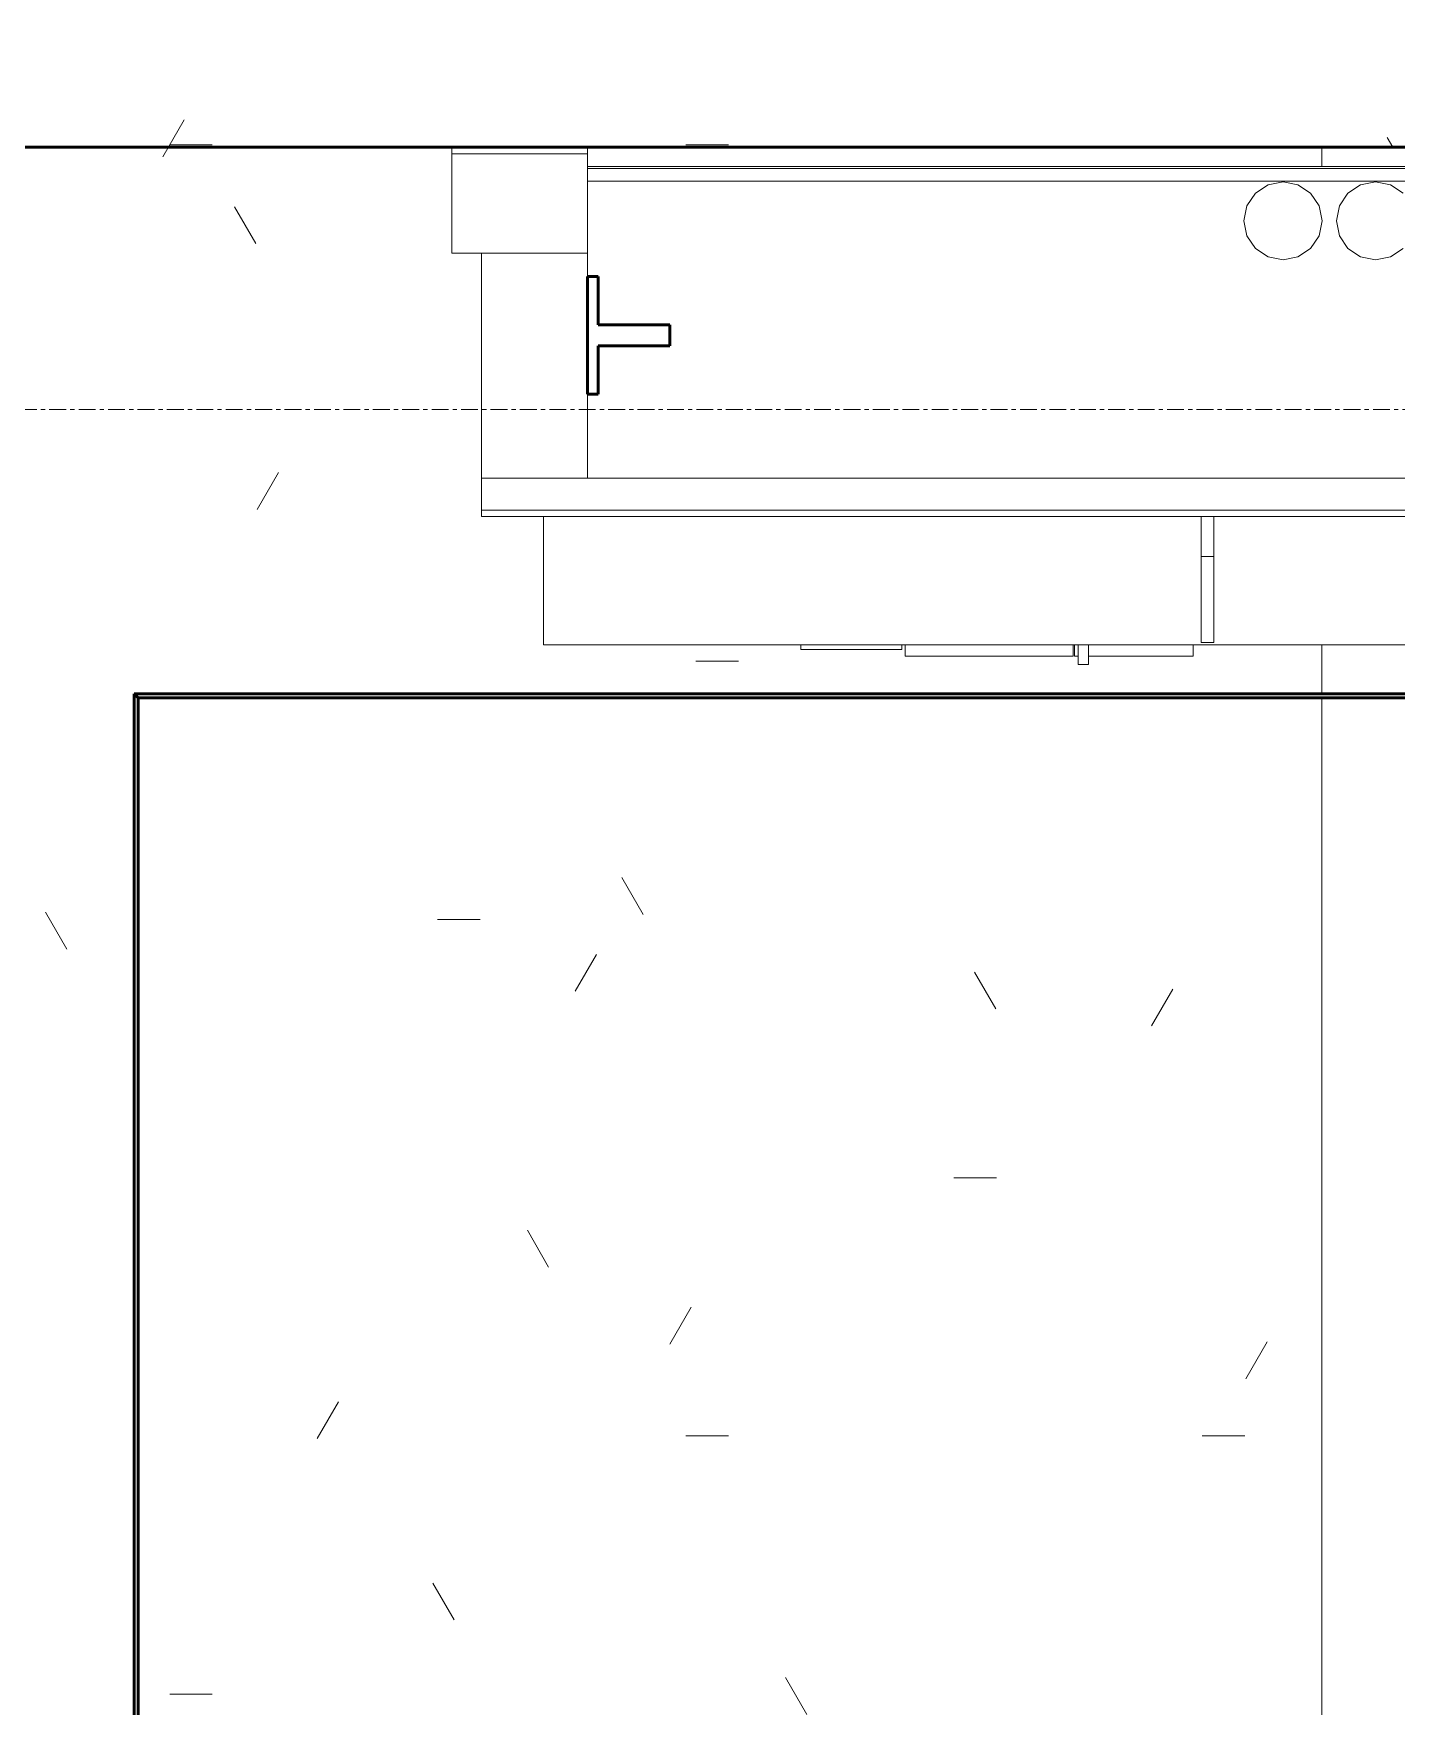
# Model space of a CAD drawing. Header units: inches. Extents: x -4235 to -464, y 9767 to 12347.
# Drawn here: x -3565.55 to -3525, y 11496.61 to 11546.37 of the extents above; entities that cross this region are included whole.
import ezdxf

# ---------------------------------------------------------------- set-up
doc = ezdxf.new("R2010")
doc.units = ezdxf.units.IN
doc.header["$MEASUREMENT"] = 0
doc.linetypes.add('Grid Line 1_2_', pattern=[0.875, 0.5, -0.125, 0.125, -0.125])
for name, color, linetype, lineweight in [('0-1', 7, 'Continuous', 5), ('0-2', 10, 'Continuous', 9), ('A-DETL-MBND-1', 9, 'Continuous', 9), ('A-GENM-1', 7, 'Continuous', 50), ('A-GENM-2', 10, 'Continuous', 9), ('A-GENM-3', 254, 'Continuous', 9), ('A-WALL-1', 7, 'Continuous', 50), ('A-WALL-3', 10, 'Continuous', 9), ('A-WALL-4', 254, 'Continuous', 9), ('G-IMPT-1', 10, 'Continuous', 9), ('S-GRID-1', 1, 'Grid Line 1_2_', 9)]:
    doc.layers.add(name, color=color, linetype=linetype, lineweight=lineweight)

# ---------------------------------------------------------------- blocks, each defined once
blk = doc.blocks.new('Otis_G2S_072320191620 - Duty_3500_Speed_150_Seismic_N_CabHeight_93_CabPanels_Y_EntHeight_84_CwtLoc_L2_CwtSafety_N_DoorHand_CO_OpeningType_Front_Glassback_N_FRSAME_NOH-2444874-BACKGROUND - RCP - 3RD FLOOR')
at = {"layer": 'A-GENM-1'}
for p, q in [((7.944, 77.228), (85.741, 77.228)), ((85.623, 77.11), (85.741, 77.228)), ((85.741, 77.228), (85.623, 77.11)), ((85.741, 77.228), (85.741, 11.442)), ((85.623, 77.11), (8.063, 77.11)), ((85.623, 11.56), (85.623, 77.11))]:
    blk.add_line(p, q, dxfattribs=at)
at = {"layer": 'G-IMPT-1'}
for p, q in [((91.016, 65.05), (87.199, 65.05)), ((87.199, 12.74), (87.199, 65.05)), ((100.989, 63.744), (100.989, 14.059)), ((101.364, 14.059), (101.364, 63.744)), ((101.429, 63.744), (101.429, 14.059)), ((87.199, 57.395), (87.064, 57.395)), ((87.064, 57.395), (87.064, 54.395)), ((87.199, 54.295), (86.864, 54.295)), ((86.864, 54.295), (86.864, 49.295)), ((87.064, 54.395), (87.199, 54.395)), ((86.864, 49.295), (87.199, 49.295)), ((87.199, 49.152), (86.614, 49.152)), ((86.614, 49.152), (86.614, 48.837)), ((86.614, 48.837), (87.199, 48.837)), ((86.864, 49.152), (86.864, 49.257)), ((87.199, 49.257), (86.864, 49.257)), ((86.864, 45.733), (86.864, 48.837)), ((86.864, 45.733), (87.199, 45.733)), ((87.273, 45.118), (87.273, 45.493)), ((89.832, 45.493), (87.273, 45.493)), ((89.832, 45.118), (89.832, 45.493)), ((91.016, 45.493), (89.832, 45.493)), ((87.273, 45.118), (89.832, 45.118)), ((89.832, 45.118), (91.016, 45.118)), ((98.742, 43.5), (98.993, 43.877)), ((98.993, 43.877), (99.37, 44.128)), ((99.37, 44.128), (99.814, 44.217)), ((99.814, 44.217), (100.258, 44.128)), ((100.258, 44.128), (100.635, 43.877)), ((100.635, 43.877), (100.887, 43.5)), ((98.653, 43.056), (98.742, 43.5)), ((100.887, 43.5), (100.975, 43.056)), ((98.742, 42.611), (98.653, 43.056)), ((100.975, 43.056), (100.887, 42.611)), ((98.993, 42.235), (98.742, 42.611)), ((100.887, 42.611), (100.635, 42.235)), ((99.37, 41.983), (98.993, 42.235)), ((99.814, 41.895), (99.37, 41.983)), ((100.258, 41.983), (99.814, 41.895)), ((100.635, 42.235), (100.258, 41.983)), ((98.993, 41.127), (99.37, 41.378)), ((99.37, 41.378), (99.814, 41.467)), ((99.814, 41.467), (100.258, 41.378)), ((100.258, 41.378), (100.635, 41.127)), ((98.742, 40.75), (98.993, 41.127)), ((100.635, 41.127), (100.887, 40.75)), ((98.653, 40.306), (98.742, 40.75)), ((98.742, 39.861), (98.653, 40.306)), ((100.887, 40.75), (100.975, 40.306)), ((100.975, 40.306), (100.887, 39.861)), ((98.993, 39.485), (98.742, 39.861)), ((100.887, 39.861), (100.635, 39.485))]:
    blk.add_line(p, q, dxfattribs=at)
blk = doc.blocks.new('Otis_G2S_072320191620 - Otis_G2S_072320191620-2295120-BACKGROUND - RCP - 3RD FLOOR')
at = {"layer": 'A-GENM-1'}
for p, q in [((94.659, 63.428), (94.659, 63.74)), ((94.659, 63.74), (98.159, 63.74)), ((98.159, 63.74), (98.159, 63.428)), ((96.097, 63.428), (94.659, 63.428)), ((96.097, 61.299), (96.097, 63.428)), ((98.159, 63.428), (96.722, 63.428)), ((96.722, 63.428), (96.722, 61.299)), ((96.722, 61.299), (96.097, 61.299))]:
    blk.add_line(p, q, dxfattribs=at)
at = {"layer": 'A-GENM-2'}
for p, q in [((98.85, 63.744), (98.85, 67.779)), ((98.85, 67.779), (101.805, 67.779)), ((101.805, 67.779), (102, 67.779)), ((101.805, 63.744), (101.805, 67.779)), ((102, 67.779), (102, 63.744)), ((91.016, 10.909), (91.016, 66.893)), ((91.016, 66.893), (91.211, 66.893)), ((91.211, 66.893), (91.211, 10.909)), ((91.211, 66.893), (92.157, 66.893)), ((92.157, 66.893), (92.157, 10.909)), ((92.157, 66.893), (98.85, 66.893)), ((102, 66.893), (102, 63.744)), ((98.85, 63.744), (92.157, 63.744)), ((101.805, 63.744), (98.85, 63.744)), ((102, 63.744), (101.805, 63.744)), ((102, 63.939), (102, 63.744)), ((8.063, 41.898), (85.623, 41.898)), ((85.741, 41.898), (87.199, 41.898)), ((101.429, 41.898), (102, 41.898)), ((102, 41.898), (102, 39.085))]:
    blk.add_line(p, q, dxfattribs=at)
at = {"layer": 'A-GENM-3'}
for p, q in [((102, 67.779), (102, 63.744)), ((102, 41.898), (102, 35.898))]:
    blk.add_line(p, q, dxfattribs=at)
blk.add_blockref('Otis_G2S_072320191620 - Duty_3500_Speed_150_Seismic_N_CabHeight_93_CabPanels_Y_EntHeight_84_CwtLoc_L2_CwtSafety_N_DoorHand_CO_OpeningType_Front_Glassback_N_FRSAME_NOH-2444874-BACKGROUND - RCP - 3RD FLOOR', (0, 0))
blk = doc.blocks.new('CTR - 1st Phase -Stairs _ Elevators_rvt-1-BACKGROUND - RCP - 3RD FLOOR')
at = {"layer": 'A-WALL-1'}
blk.add_line((-3485.324, 11542.989), (-3579.324, 11542.989), dxfattribs=at)
at = {"layer": 'A-WALL-3'}
for p, q in [((-3552.217, 11542.989), (-3553.102, 11542.989)), ((-3549.263, 11542.989), (-3552.217, 11542.989)), ((-3549.067, 11542.989), (-3549.263, 11542.989)), ((-3524.409, 11542.989), (-3527.221, 11542.989))]:
    blk.add_line(p, q, dxfattribs=at)
at = {"layer": 'A-WALL-4'}
for p, q in [((-3553.102, 11542.989), (-3564.824, 11542.989)), ((-3527.221, 11542.989), (-3549.067, 11542.989))]:
    blk.add_line(p, q, dxfattribs=at)
at = {"layer": '0-2', "rotation": 89.99999999998951}
blk.add_blockref('Otis_G2S_072320191620 - Otis_G2S_072320191620-2295120-BACKGROUND - RCP - 3RD FLOOR', (-3485.324, 11440.989), dxfattribs=at)

msp = doc.modelspace()

# ---------------------------------------------------------------- hatches: boundary and pattern name
at = {"layer": 'A-DETL-MBND-1'}
h = msp.add_hatch(dxfattribs=at)
h.set_pattern_fill('FP_8', color=256, style=0, pattern_type=2)
h.set_pattern_definition([(0, (-5.753, 0), (30.713, 7.68), [1.267, -21.768, 1.267, -21.768, -122.853]), (0, (-5.753, 0), (30.713, 7.68), [-46.07, 1.267, -44.803, 1.267, -21.768, -53.748]), (0, (-5.753, 0), (30.713, 7.68), [-115.175, 1.267, -14.09, 1.267, -37.125]), (119.995, (5.764, 3.84), (-22.0067226, 22.764123), [1.267, -21.772, 1.267, -21.772, -122.873]), (119.995, (5.764, 3.84), (-22.0067226, 22.764123), [-46.078, 1.267, -44.81, 1.267, -21.772, -53.757]), (119.995, (5.764, 3.84), (-22.0067226, 22.764123), [-115.194, 1.267, -14.092, 1.267, -37.131]), (240.005, (9.604, 19.2), (-8.707134, -30.4445604), [1.267, -21.772, 1.267, -21.772, -122.873]), (240.005, (9.604, 19.2), (-8.707134, -30.4445604), [-46.078, 1.267, -44.81, 1.267, -21.772, -53.757]), (240.005, (9.604, 19.2), (-8.707134, -30.4445604), [-115.194, 1.267, -14.092, 1.267, -37.131])])
h.paths.add_polyline_path([(-3485.324, 11434.989), (-3477.324, 11434.989), (-3477.324, 11438.039), (-3479.456, 11438.039), (-3479.456, 11441.539), (-3477.324, 11441.539), (-3477.324, 11466.521), (-3477.393, 11466.675), (-3485.324, 11466.675), (-3485.324, 11466.425), (-3486.156, 11466.425), (-3486.156, 11464.714), (-3485.574, 11464.714), (-3485.574, 11464.589), (-3486.281, 11464.589), (-3486.281, 11466.425), (-3487.324, 11466.425), (-3487.324, 11466.675), (-3487.73, 11466.675), (-3487.73, 11508.8), (-3487.324, 11508.83), (-3487.324, 11509.05), (-3486.281, 11509.05), (-3486.281, 11511.011), (-3485.574, 11511.011), (-3485.574, 11510.886), (-3486.156, 11510.886), (-3486.156, 11509.05), (-3485.324, 11509.05), (-3485.324, 11529.3), (-3478.636, 11529.3), (-3478.636, 11508.925), (-3477.393, 11508.925), (-3477.324, 11509.08), (-3477.324, 11534.039), (-3479.456, 11534.039), (-3479.456, 11537.539), (-3477.324, 11537.539), (-3477.324, 11550.989), (-3587.324, 11550.989), (-3587.324, 11434.989), (-3499.174, 11434.989)], flags=0)
h.paths.add_polyline_path([(-3524.409, 11440.989), (-3527.221, 11440.989), (-3527.221, 11448.934), (-3562.552, 11448.934), (-3562.552, 11526.73), (-3527.221, 11526.73), (-3527.221, 11528.189), (-3531.056, 11528.189), (-3531.056, 11527.854), (-3534.161, 11527.854), (-3534.161, 11527.604), (-3534.476, 11527.604), (-3534.476, 11527.854), (-3534.58, 11527.854), (-3534.618, 11527.854), (-3539.618, 11527.854), (-3539.618, 11528.189), (-3539.718, 11528.189), (-3539.718, 11528.054), (-3542.718, 11528.054), (-3542.718, 11528.189), (-3550.373, 11528.189), (-3550.373, 11532.005), (-3552.217, 11532.005), (-3552.217, 11539.84), (-3553.102, 11539.84), (-3553.102, 11542.989), (-3549.067, 11542.989), (-3549.067, 11542.419), (-3527.221, 11542.419), (-3527.221, 11542.989), (-3521.221, 11542.989), (-3521.221, 11542.419), (-3499.382, 11542.419), (-3499.382, 11542.989), (-3495.347, 11542.989), (-3495.347, 11539.84), (-3496.233, 11539.84), (-3496.233, 11532.005), (-3498.063, 11532.005), (-3498.063, 11528.189), (-3514.046, 11528.148), (-3514.046, 11527.699), (-3514.991, 11527.699), (-3514.991, 11528.189), (-3515.105, 11528.148), (-3515.105, 11527.699), (-3515.932, 11527.699), (-3515.932, 11528.189), (-3521.221, 11528.148), (-3521.221, 11526.73), (-3496.766, 11526.73), (-3496.766, 11508.95), (-3492.921, 11508.95), (-3492.921, 11509.678), (-3492.802, 11509.678), (-3492.802, 11508.832), (-3496.884, 11508.832), (-3496.884, 11526.612), (-3521.221, 11526.612), (-3521.221, 11449.052), (-3496.884, 11449.052), (-3496.884, 11466.832), (-3492.802, 11466.832), (-3492.802, 11465.985), (-3492.921, 11465.985), (-3492.921, 11466.714), (-3496.766, 11466.714), (-3496.766, 11448.934), (-3521.221, 11448.934), (-3521.221, 11440.989), (-3524.034, 11440.989)], flags=0)
h.paths.add_polyline_path([(-3509.95, 11440.989), (-3519.95, 11440.989), (-3519.95, 11443.667), (-3517.45, 11443.667), (-3517.45, 11443.979), (-3515.262, 11443.979), (-3515.262, 11447.171), (-3514.637, 11447.151), (-3514.637, 11443.979), (-3512.45, 11443.959), (-3512.45, 11443.667), (-3509.95, 11443.667), (-3509.95, 11442.989)], flags=0)
h.paths.add_polyline_path([(-3491.513, 11445.279), (-3492.724, 11445.318), (-3492.684, 11445.318), (-3491.513, 11445.318), (-3491.474, 11445.279)], flags=0)
h.paths.add_polyline_path([(-3562.434, 11449.052), (-3527.221, 11449.052), (-3527.221, 11526.612), (-3562.434, 11526.612), (-3562.434, 11450.934)], flags=0)
h.paths.add_polyline_path([(-3491.474, 11466.834), (-3492.724, 11466.834), (-3492.724, 11487.83), (-3491.474, 11487.8)], flags=0)
h.paths.add_polyline_path([(-3486.281, 11487.613), (-3486.281, 11487.863), (-3486.574, 11487.863), (-3486.574, 11487.613)], flags=0)
h.paths.add_polyline_path([(-3492.724, 11487.834), (-3492.724, 11508.83), (-3491.474, 11508.83), (-3491.474, 11487.834)], flags=0)
h.paths.add_polyline_path([(-3491.474, 11526.448), (-3491.513, 11526.448), (-3491.513, 11530.346), (-3492.684, 11530.346), (-3492.684, 11530.385), (-3491.474, 11530.344), (-3491.474, 11526.612)], flags=0)

# ---------------------------------------------------------------- linework, layer by layer
at = {"layer": 'S-GRID-1'}
msp.add_line((-464.451, 11535.189), (-4185.697, 11535.189), dxfattribs=at)

# ---------------------------------------------------------------- block references
at = {"layer": '0-1'}
msp.add_blockref('CTR - 1st Phase -Stairs _ Elevators_rvt-1-BACKGROUND - RCP - 3RD FLOOR', (0, 0), dxfattribs=at)

doc.saveas('drawing.dxf')
